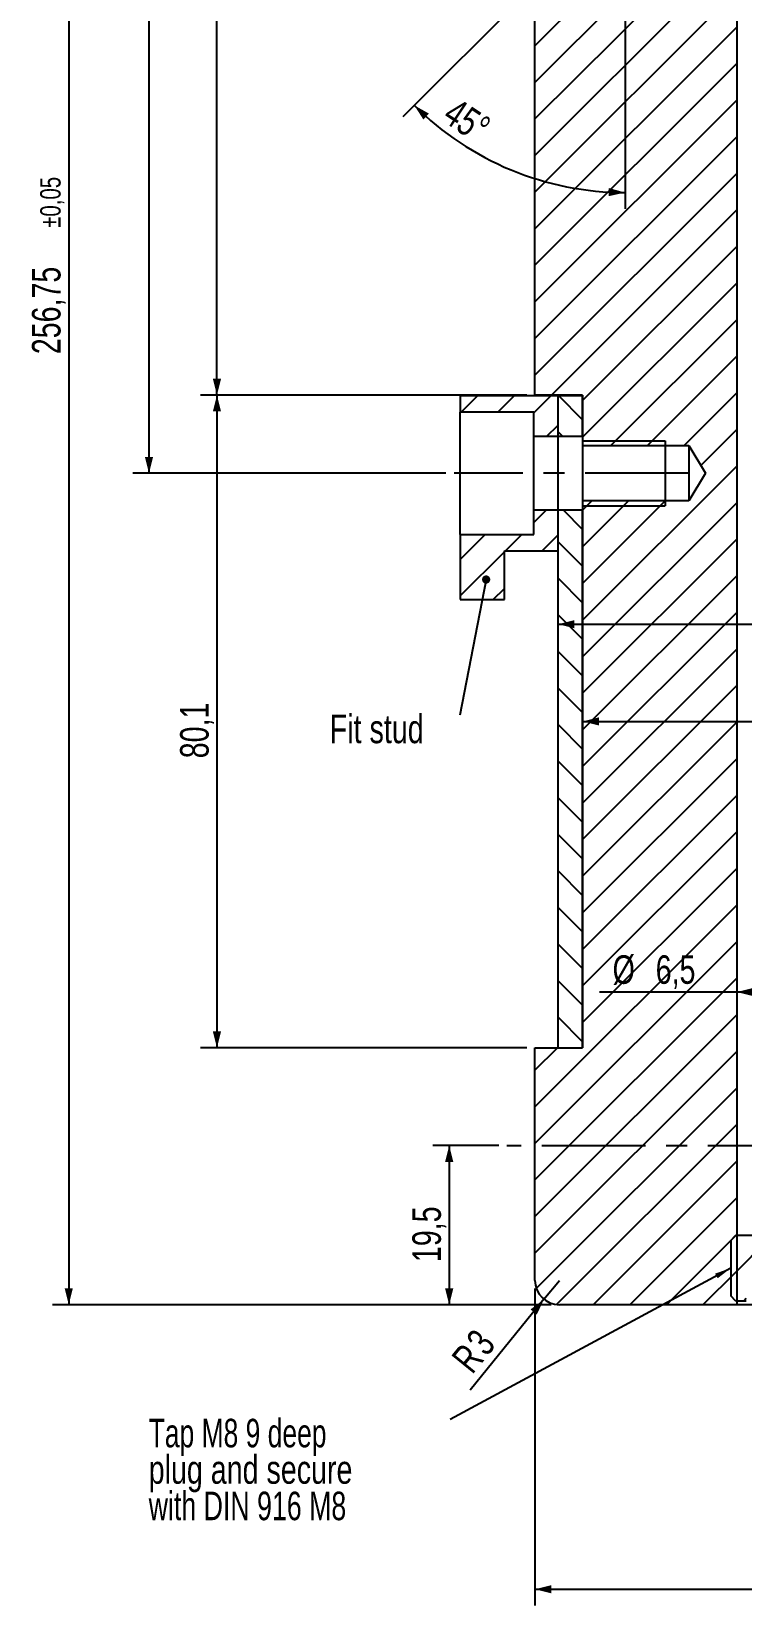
# Model space of a CAD drawing. Header units: millimetres. Extents: x 8 to 862, y 8 to 585.
# Drawn here: x 216.5 to 303.5, y 136.2 to 329.4 of the extents above; entities that cross this region are included whole.
import ezdxf

# ---------------------------------------------------------------- set-up
doc = ezdxf.new("R2010")
doc.units = ezdxf.units.MM
doc.linetypes.add('CENTERX2', pattern=[20.32, 12.7, -2.54, 2.54, -2.54])
for name, color, linetype in [('CENTERLINE', 4, 'CENTERX2'), ('DIMENSIONS', 2, 'Continuous'), ('HATCH', 3, 'Continuous'), ('TEXT', 2, 'Continuous')]:
    doc.layers.add(name, color=color, linetype=linetype)
doc.layers.add('OUTLINE', color=7, linetype='Continuous', lineweight=25)
doc.styles.add('SLDTEXTSTYLE0', font='TXT', dxfattribs={"width": 0.75})
doc.styles.add('SLDTEXTSTYLE3', font='TXT', dxfattribs={"width": 0.692308})
doc.styles.add('SLDTEXTSTYLE4', font='TXT', dxfattribs={"width": 0.7})
doc.dimstyles.new('SLDDIMSTYLE0', dxfattribs={"dimtxt": 3.5, "dimasz": 2, "dimexe": 0, "dimexo": 0.0625, "dimgap": 0.875, "dimtad": 1, "dimrnd": 1e-09, "dimzin": 12, "dimdsep": 46, "dimtxsty": 'SLDTEXTSTYLE0', "dimsah": 1, "dimcen": 0, "dimadec": 0, "dimazin": 3, "dimtfac": 1, "dimtofl": 0, "dimtmove": 0, "dimatfit": 3, "dimfxl": 0, "dimfrac": 2, "dimtolj": 1, "dimtzin": 12, "dimarcsym": 0})
doc.dimstyles.new('SLDDIMSTYLE12', dxfattribs={"dimtxt": 3.5, "dimasz": 2, "dimexe": 0, "dimexo": 0.0625, "dimgap": 0.875, "dimtad": 1, "dimdec": 1, "dimrnd": 1e-09, "dimzin": 12, "dimdsep": 46, "dimtxsty": 'SLDTEXTSTYLE0', "dimsah": 1, "dimcen": 0.09, "dimadec": 0, "dimazin": 3, "dimtfac": 1, "dimtdec": 1, "dimtmove": 0, "dimatfit": 0, "dimfxl": 0, "dimfrac": 2, "dimtolj": 1, "dimtzin": 12, "dimarcsym": 0})
doc.dimstyles.new('SLDDIMSTYLE19', dxfattribs={"dimtxt": 0.18, "dimasz": 2, "dimexe": 0, "dimexo": 0.0625, "dimgap": 0, "dimtad": 0, "dimtih": 1, "dimtoh": 1, "dimdec": 0, "dimrnd": 1e-09, "dimzin": 0, "dimdsep": 46, "dimtxsty": 'Standard', "dimsah": 1, "dimcen": 0.09, "dimadec": 0, "dimazin": 0, "dimtfac": 2, "dimtdec": 0, "dimtofl": 0, "dimtmove": 0, "dimatfit": 3, "dimfxl": 0, "dimfrac": 2, "dimtolj": 1, "dimtzin": 0, "dimarcsym": 0})
doc.dimstyles.new('SLDDIMSTYLE2', dxfattribs={"dimtxt": 3.5, "dimasz": 2, "dimexe": 0, "dimexo": 0.0625, "dimgap": 0.875, "dimtad": 1, "dimrnd": 1e-09, "dimzin": 12, "dimdsep": 46, "dimtxsty": 'SLDTEXTSTYLE0', "dimsah": 1, "dimcen": 0.09, "dimadec": 0, "dimazin": 3, "dimtfac": 1, "dimtofl": 0, "dimtmove": 0, "dimatfit": 3, "dimfxl": 0, "dimfrac": 2, "dimtolj": 1, "dimtzin": 12, "dimarcsym": 0})
doc.dimstyles.new('SLDDIMSTYLE20', dxfattribs={"dimtxt": 0.18, "dimasz": 1, "dimexe": 0, "dimexo": 0.0625, "dimgap": 0, "dimtad": 0, "dimtih": 1, "dimtoh": 1, "dimdec": 0, "dimrnd": 1e-09, "dimzin": 0, "dimdsep": 46, "dimtxsty": 'Standard', "dimblk1": 'DOT', "dimblk2": 'DOT', "dimsah": 1, "dimcen": 0.09, "dimadec": 0, "dimazin": 0, "dimtfac": 1, "dimtdec": 0, "dimtofl": 0, "dimtmove": 0, "dimatfit": 3, "dimldrblk": 'DOT', "dimfxl": 0, "dimfrac": 2, "dimtolj": 1, "dimtzin": 0, "dimarcsym": 0})
doc.dimstyles.new('SLDDIMSTYLE3', dxfattribs={"dimtxt": 3.5, "dimasz": 2, "dimexe": 0, "dimexo": 0.0625, "dimgap": 0.875, "dimtad": 1, "dimrnd": 1e-09, "dimzin": 12, "dimdsep": 46, "dimtxsty": 'SLDTEXTSTYLE0', "dimsah": 1, "dimcen": 0.09, "dimadec": 0, "dimazin": 3, "dimtol": 1, "dimtp": 0.05, "dimtm": 0.05, "dimtfac": 1, "dimtofl": 0, "dimtmove": 0, "dimatfit": 3, "dimfxl": 0, "dimfrac": 2, "dimtolj": 1, "dimarcsym": 0})
doc.dimstyles.new('SLDDIMSTYLE8', dxfattribs={"dimtxt": 3.5, "dimasz": 2, "dimexe": 0, "dimexo": 0.0625, "dimgap": 0.875, "dimtad": 1, "dimdec": 4, "dimzin": 12, "dimdsep": 46, "dimtxsty": 'SLDTEXTSTYLE0', "dimsah": 1, "dimcen": 0.09, "dimazin": 3, "dimtfac": 1, "dimtofl": 0, "dimtmove": 0, "dimatfit": 3, "dimfxl": 0, "dimfrac": 2, "dimtolj": 1, "dimtzin": 12, "dimarcsym": 0})

# ---------------------------------------------------------------- blocks, each defined once
blk = doc.blocks.new('_D_3')
at = {"layer": 'DIMENSIONS'}
for p, q in [((275.26, 410.83), (228.9, 410.83)), ((230.9, 275.13), (230.9, 410.83)), ((267.3, 275.13), (228.9, 275.13))]:
    blk.add_line(p, q, dxfattribs=at)
for points in [[(230.9, 410.83), (230.4, 408.83), (231.4, 408.83)], [(230.9, 275.13), (231.4, 277.13), (230.4, 277.13)]]:
    blk.add_solid(points, dxfattribs=at)
at = {"layer": 'DIMENSIONS', "attachment_point": 1, "rotation": 90, "style": 'SLDTEXTSTYLE0'}
for s, insert, char_height in [('±0,05', (227.4, 345.49), 2.5), ('135,7', (226.39, 332.56), 3.5)]:
    blk.add_mtext(s, dxfattribs=dict(at, insert=insert, char_height=char_height))
blk = doc.blocks.new('_D_13')
at = {"layer": 'DIMENSIONS'}
for p, q in [((275.26, 410.83), (237.23, 410.83)), ((239.23, 284.73), (239.23, 410.83)), ((277.21, 284.73), (237.23, 284.73))]:
    blk.add_line(p, q, dxfattribs=at)
for points in [[(239.23, 410.83), (238.73, 408.83), (239.73, 408.83)], [(239.23, 284.73), (239.73, 286.73), (238.73, 286.73)]]:
    blk.add_solid(points, dxfattribs=at)
at = {"layer": 'DIMENSIONS', "attachment_point": 1, "rotation": 90, "style": 'SLDTEXTSTYLE0'}
for s, insert, char_height in [('±0,05', (235.73, 350.1), 2.5), ('126,1', (234.71, 337.17), 3.5)]:
    blk.add_mtext(s, dxfattribs=dict(at, insert=insert, char_height=char_height))
blk = doc.blocks.new('_D_18')
at = {"layer": 'DIMENSIONS'}
for p, q in [((273.78, 192.62), (265.7, 192.62)), ((267.7, 192.62), (267.7, 173.09)), ((280.21, 173.09), (265.7, 173.09))]:
    blk.add_line(p, q, dxfattribs=at)
for points in [[(267.7, 192.62), (267.2, 190.62), (268.2, 190.62)], [(267.7, 173.09), (268.2, 175.09), (267.2, 175.09)]]:
    blk.add_solid(points, dxfattribs=at)
at = {"layer": 'DIMENSIONS', "insert": (263.18, 178.33), "char_height": 3.5, "attachment_point": 1, "rotation": 90, "style": 'SLDTEXTSTYLE0'}
blk.add_mtext('19,5', dxfattribs=at)
blk = doc.blocks.new('_D_27')
at = {"layer": 'DIMENSIONS'}
for p, q in [((288.26, 429.83), (219.06, 429.83)), ((221.06, 429.83), (221.06, 173.09)), ((280.21, 173.09), (219.06, 173.09))]:
    blk.add_line(p, q, dxfattribs=at)
for points in [[(221.06, 429.83), (220.56, 427.83), (221.56, 427.83)], [(221.06, 173.09), (221.56, 175.09), (220.56, 175.09)]]:
    blk.add_solid(points, dxfattribs=at)
at = {"layer": 'DIMENSIONS', "attachment_point": 1, "rotation": 90, "style": 'SLDTEXTSTYLE0'}
for s, insert, char_height in [('±0,05', (217.56, 305.26), 2.5), ('256,75', (216.55, 289.75), 3.5)]:
    blk.add_mtext(s, dxfattribs=dict(at, insert=insert, char_height=char_height))
blk = doc.blocks.new('_D_28')
at = {"layer": 'DIMENSIONS'}
for p, q in [((302.96, 211.47), (286.14, 211.47)), ((309.46, 211.47), (302.96, 211.47))]:
    blk.add_line(p, q, dxfattribs=at)
for points in [[(302.96, 211.47), (304.96, 210.97), (304.96, 211.97)], [(309.46, 211.47), (307.46, 211.97), (307.46, 210.97)]]:
    blk.add_solid(points, dxfattribs=at)
at = {"layer": 'DIMENSIONS', "char_height": 3.5, "attachment_point": 1, "style": 'SLDTEXTSTYLE0'}
for s, insert in [('%%c', (287.73, 215.98)), ('6,5', (293.01, 215.98))]:
    blk.add_mtext(s, dxfattribs=dict(at, insert=insert))
blk = doc.blocks.new('_D_32')
at = {"layer": 'DIMENSIONS'}
for p, q in [((289.26, 345.13), (289.26, 307.59)), ((278.38, 335.25), (262, 318.88))]:
    blk.add_line(p, q, dxfattribs=at)
blk.add_arc((289.26, 346.13), 36.54, 225, 270, dxfattribs=at)
for points in [[(263.42, 320.29), (264.53, 318.55), (265.21, 319.28)], [(289.26, 309.59), (287.27, 310.14), (287.25, 309.14)]]:
    blk.add_solid(points, dxfattribs=at)
at = {"layer": 'DIMENSIONS', "insert": (268.63, 321.37), "char_height": 3.5, "attachment_point": 1, "rotation": 326.4768, "style": 'SLDTEXTSTYLE0'}
blk.add_mtext('45°', dxfattribs=at)
blk = doc.blocks.new('_D_34')
at = {"layer": 'DIMENSIONS'}
for q in [(281.21, 176.09), (270.25, 162.61)]:
    blk.add_line((279.32, 173.76), q, dxfattribs=at)
blk.add_solid([(279.32, 173.76), (277.67, 172.52), (278.44, 171.89)], dxfattribs=at)
at = {"layer": 'DIMENSIONS', "char_height": 3.5, "attachment_point": 1, "rotation": 50.8864, "style": 'SLDTEXTSTYLE0'}
for s, insert in [('R', (267.8, 166.65)), ('3', (269.58, 168.85))]:
    blk.add_mtext(s, dxfattribs=dict(at, insert=insert))
blk = doc.blocks.new('_D_36')
at = {"layer": 'DIMENSIONS'}
blk.add_line((284.06, 244.68), (424.36, 244.68), dxfattribs=at)
for points in [[(284.06, 244.68), (286.06, 244.18), (286.06, 245.18)], [(424.36, 244.68), (422.36, 245.18), (422.36, 244.18)]]:
    blk.add_solid(points, dxfattribs=at)
at = {"layer": 'DIMENSIONS', "insert": (325.47, 249.2), "char_height": 3.5, "attachment_point": 1, "style": 'SLDTEXTSTYLE0'}
blk.add_mtext('140,3', dxfattribs=at)
blk = doc.blocks.new('_D_37')
at = {"layer": 'DIMENSIONS'}
blk.add_line((281.06, 256.61), (354.21, 256.61), dxfattribs=at)
for points in [[(281.06, 256.61), (283.06, 256.11), (283.06, 257.11)], [(354.21, 256.61), (352.21, 257.11), (352.21, 256.11)]]:
    blk.add_solid(points, dxfattribs=at)
at = {"layer": 'DIMENSIONS', "insert": (323.61, 261.13), "char_height": 3.5, "attachment_point": 1, "style": 'SLDTEXTSTYLE0'}
blk.add_mtext('73,15', dxfattribs=at)
blk = doc.blocks.new('_D_38')
at = {"layer": 'DIMENSIONS'}
for p, q in [((278.21, 175.09), (278.21, 136.18)), ((430.21, 175.09), (430.21, 136.18)), ((278.21, 138.18), (430.21, 138.18))]:
    blk.add_line(p, q, dxfattribs=at)
for points in [[(278.21, 138.18), (280.21, 137.68), (280.21, 138.68)], [(430.21, 138.18), (428.21, 138.68), (428.21, 137.68)]]:
    blk.add_solid(points, dxfattribs=at)
at = {"layer": 'DIMENSIONS', "char_height": 3.5, "attachment_point": 1, "style": 'SLDTEXTSTYLE0'}
for s, insert in [('%%c', (347.69, 142.69)), ('152', (352.97, 142.69))]:
    blk.add_mtext(s, dxfattribs=dict(at, insert=insert))
blk = doc.blocks.new('_D_39')
at = {"layer": 'DIMENSIONS'}
for p, q in [((277.21, 284.73), (237.23, 284.73)), ((239.23, 284.73), (239.23, 204.63)), ((277.21, 204.63), (237.23, 204.63))]:
    blk.add_line(p, q, dxfattribs=at)
for points in [[(239.23, 284.73), (238.73, 282.73), (239.73, 282.73)], [(239.23, 204.63), (239.73, 206.63), (238.73, 206.63)]]:
    blk.add_solid(points, dxfattribs=at)
at = {"layer": 'DIMENSIONS', "insert": (234.71, 240.16), "char_height": 3.5, "attachment_point": 1, "rotation": 90, "style": 'SLDTEXTSTYLE0'}
blk.add_mtext('80,1', dxfattribs=at)
blk = doc.blocks.new('_Dot')
at = {"color": 0, "linetype": 'ByBlock', "lineweight": -2}
blk.add_line((-0.5, 0), (-1, 0), dxfattribs=at)
at = {"color": 0, "linetype": 'ByBlock', "const_width": 0.5}
blk.add_lwpolyline([(-0.25, 0, 1), (0.25, 0, 1)], format="xyb", close=True, dxfattribs=at)
blk = doc.blocks.new('SW_NOTE_0_6')
at = {"layer": 'TEXT', "color": 0, "char_height": 3.5, "attachment_point": 1}
for s, insert, style in [('Tap M8 9 deep', (-36.94, 0.08), 'SLDTEXTSTYLE3'), ('plug and secure', (-36.94, -4.39), 'SLDTEXTSTYLE0'), ('with DIN 916 M8', (-36.94, -8.86), 'SLDTEXTSTYLE4')]:
    blk.add_mtext(s, dxfattribs=dict(at, insert=insert, style=style))

msp = doc.modelspace()

# ---------------------------------------------------------------- hatches: boundary and pattern name
at = {"layer": 'HATCH'}
h = msp.add_hatch(dxfattribs=at)
h.set_pattern_fill('ANSI31', color=256, angle=3e-322, style=0)
edge = h.paths.add_edge_path(flags=0)
edge.add_line((289.25884, 346.13342), (279.08752, 335.9621))
edge.add_arc((281.20884, 333.84078), 3, 135, 180)
edge.add_line((278.20884, 333.84078), (278.20884, 284.73342))
edge.add_line((278.20884, 284.73342), (284.05884, 284.73342))
edge.add_line((284.05884, 284.73342), (284.05884, 278.53342))
edge.add_line((284.05884, 278.53342), (297.05884, 278.53342))
edge.add_line((297.05884, 278.53342), (299.10177, 275.13342))
edge.add_line((299.10177, 275.13342), (297.05884, 271.73342))
edge.add_line((297.05884, 271.73342), (284.05884, 271.73342))
edge.add_line((284.05884, 271.73342), (284.05884, 204.63342))
edge.add_line((284.05884, 204.63342), (278.20884, 204.63342))
edge.add_line((278.20884, 204.63342), (278.20884, 176.08726))
edge.add_arc((281.20884, 176.08726), 3, 180, 270)
edge.add_line((281.20884, 173.08726), (302.95884, 173.08726))
edge.add_line((302.95884, 173.08726), (302.95884, 429.83342))
edge.add_line((302.95884, 429.83342), (289.25884, 429.83342))
edge.add_line((289.25884, 429.83342), (289.25884, 410.83342))
edge.add_line((289.25884, 410.83342), (289.25884, 346.13342))
h = msp.add_hatch(dxfattribs=at)
h.set_pattern_fill('ANSI31', color=256, style=0)
h.paths.add_polyline_path([(281.05884, 284.63342), (269.05884, 284.63342), (269.05884, 282.63342), (278.05884, 282.63342), (278.05884, 279.63342), (281.05884, 279.63342)], flags=0)
h = msp.add_hatch(dxfattribs=at)
h.set_pattern_fill('ANSI31', color=256, angle=90, style=0)
h.paths.add_polyline_path([(284.05884, 284.63342), (281.05884, 284.63342), (281.05884, 279.63342), (284.05884, 279.63342)], flags=0)
h = msp.add_hatch(dxfattribs=at)
h.set_pattern_fill('ANSI31', color=256, style=0)
h.paths.add_polyline_path([(274.45884, 265.63342), (281.05884, 265.63342), (281.05884, 270.63342), (278.05884, 270.63342), (278.05884, 267.63342), (269.05884, 267.63342), (269.05884, 259.63342), (274.45884, 259.63342)], flags=0)
h = msp.add_hatch(dxfattribs=at)
h.set_pattern_fill('ANSI31', color=256, angle=90, style=0)
h.paths.add_polyline_path([(281.05884, 204.63342), (284.05884, 204.63342), (284.05884, 270.63342), (281.05884, 270.63342)], flags=0)
h = msp.add_hatch(dxfattribs=at)
h.set_pattern_fill('ANSI31', color=256, style=0)
h.paths.add_polyline_path([(302.20884, 180.98726), (302.20884, 174.18726), (302.80884, 173.58726), (304.10295, 173.58726), (304.10295, 176.52299), (306.20884, 177.08726), (308.31473, 176.52299), (308.31473, 173.58726), (309.60884, 173.58726), (310.20884, 174.18726), (310.20884, 180.98726), (309.60884, 181.58726), (302.80884, 181.58726)], flags=0)

# ---------------------------------------------------------------- linework, layer by layer
at = {"layer": 'CENTERLINE'}
for p, q in [((297.05884, 275.13342), (268.29904, 275.13342)), ((312.09156, 192.61662), (274.77956, 192.61662))]:
    msp.add_line(p, q, dxfattribs=at)
at = {"layer": 'OUTLINE'}
for p, q in [((302.95884, 429.83342), (302.95884, 173.08726)), ((278.20884, 284.73342), (278.20884, 333.84078)), ((281.05884, 284.63342), (269.05884, 284.63342)), ((269.05884, 284.63342), (269.05884, 282.63342)), ((284.05884, 284.73342), (278.20884, 284.73342)), ((281.05884, 279.63342), (281.05884, 284.63342)), ((284.05884, 284.63342), (281.05884, 284.63342)), ((284.05884, 284.73342), (284.05884, 278.53342)), ((284.05884, 279.63342), (284.05884, 284.63342)), ((278.05884, 282.63342), (269.05884, 282.63342)), ((269.05884, 267.63342), (269.05884, 282.63342)), ((278.05884, 279.63342), (278.05884, 282.63342)), ((281.05884, 279.63342), (278.05884, 279.63342)), ((278.05884, 270.63342), (278.05884, 279.63342)), ((281.05884, 270.63342), (281.05884, 279.63342)), ((284.05884, 279.63342), (281.05884, 279.63342)), ((284.05884, 279.13342), (294.15884, 279.13342)), ((284.05884, 278.53342), (297.05884, 278.53342)), ((284.05884, 278.53342), (284.05884, 271.73342)), ((294.15884, 279.13342), (294.15884, 271.13342)), ((297.05884, 278.53342), (299.10176, 275.13342)), ((297.05884, 278.53342), (297.05884, 271.73342)), ((299.10176, 275.13342), (297.05884, 271.73342)), ((278.05884, 267.63342), (278.05884, 270.63342)), ((278.05884, 270.63342), (281.05884, 270.63342)), ((281.05884, 265.63342), (281.05884, 270.63342)), ((281.05884, 270.63342), (284.05884, 270.63342)), ((281.05884, 204.63342), (281.05884, 270.63342)), ((284.05884, 271.73342), (284.05884, 204.63342)), ((297.05884, 271.73342), (284.05884, 271.73342)), ((284.05884, 271.13342), (294.15884, 271.13342)), ((284.05884, 204.63342), (284.05884, 270.63342)), ((269.05884, 267.63342), (278.05884, 267.63342)), ((269.05884, 267.63342), (269.05884, 259.63342)), ((274.45884, 259.63342), (274.45884, 265.63342)), ((274.45884, 265.63342), (281.05884, 265.63342)), ((269.05884, 259.63342), (274.45884, 259.63342)), ((278.20884, 176.08725), (278.20884, 204.63342)), ((278.20884, 204.63342), (284.05884, 204.63342)), ((281.05884, 204.63342), (284.05884, 204.63342)), ((302.20884, 180.98726), (302.80884, 181.58726)), ((309.60884, 181.58726), (302.80884, 181.58726)), ((302.20884, 180.98726), (302.20884, 174.18726)), ((302.80884, 173.58726), (302.20884, 174.18726)), ((302.95884, 173.08726), (281.20884, 173.08726)), ((302.80884, 173.58726), (304.10295, 173.58726)), ((309.45884, 173.08726), (302.95884, 173.08726))]:
    msp.add_line(p, q, dxfattribs=at)
msp.add_arc((281.20884, 176.08726), 3, 180, 270, dxfattribs=at)

# ---------------------------------------------------------------- block references
at = {"layer": 'TEXT'}
msp.add_blockref('SW_NOTE_0_6', (267.7994, 159.01639), dxfattribs=at)

# ---------------------------------------------------------------- texts
at = {"layer": 'TEXT', "insert": (253.06199, 245.51251), "char_height": 3.5, "attachment_point": 1, "style": 'SLDTEXTSTYLE0'}
msp.add_mtext('Fit stud', dxfattribs=at)

# ---------------------------------------------------------------- dimensions: what is measured, and where the dimension line sits
at = {"layer": 'DIMENSIONS'}
for base, p1, p2, dimstyle, picture, middle in [((221.05884, 173.08726), (289.25884, 429.83342), (281.20884, 173.08726), 'SLDDIMSTYLE3', '_D_27', (221.05884, 301.46034)), ((230.903, 410.83342), (268.29904, 275.13342), (276.25884, 410.83342), 'SLDDIMSTYLE3', '_D_3', (230.903, 342.98342)), ((239.22669, 410.83342), (278.20884, 284.73342), (276.25884, 410.83342), 'SLDDIMSTYLE3', '_D_13', (239.22669, 347.78342)), ((239.22669, 204.63342), (278.20884, 284.73342), (278.20884, 204.63342), 'SLDDIMSTYLE2', '_D_39', (239.22669, 244.68342)), ((267.69616, 173.08726), (274.77956, 192.61662), (281.20884, 173.08726), 'SLDDIMSTYLE12', '_D_18', (267.69616, 182.85194))]:
    dim = msp.add_linear_dim(base=base, p1=p1, p2=p2, angle=90, dimstyle=dimstyle, dxfattribs=at)
    dim.commit()
    dim.dimension.update_dxf_attribs({"geometry": picture, "text_midpoint": middle, "dimtype": 160})
dim = msp.add_angular_dim_2l(base=(275.27381, 312.37058), line1=((289.25884, 429.83342), (289.25884, 346.13342)), line2=((279.08752, 335.9621), (289.25884, 346.13342)), dimstyle='SLDDIMSTYLE8', dxfattribs=at)
dim.commit()
dim.dimension.update_dxf_attribs({"geometry": '_D_32', "text_midpoint": (269.07616, 315.66754), "dimtype": 162})
for base, p1, p2, picture, middle in [((354.20884, 256.61401), (281.05884, 279.63342), (354.20884, 171.08726), '_D_37', (329.42431, 256.61401)), ((424.35884, 244.68342), (284.05884, 271.73342), (424.35884, 271.73342), '_D_36', (331.28393, 244.68342))]:
    dim = msp.add_linear_dim(base=base, p1=p1, p2=p2, dimstyle='SLDDIMSTYLE2', dxfattribs=at)
    dim.commit()
    dim.dimension.update_dxf_attribs({"geometry": picture, "text_midpoint": middle, "dimtype": 160})
for base, p1, p2, picture, middle in [((302.95884, 211.46955), (309.45884, 199.63143), (302.95884, 173.08726), '_D_28', (293.59885, 211.46955)), ((430.20884, 138.18235), (278.20884, 176.08726), (430.20884, 176.08726), '_D_38', (354.20884, 138.18235))]:
    dim = msp.add_linear_dim(base=base, p1=p1, p2=p2, text='%%c<>', dimstyle='SLDDIMSTYLE2', dxfattribs=at)
    dim.commit()
    dim.dimension.update_dxf_attribs({"geometry": picture, "text_midpoint": middle, "dimtype": 160})
dim = msp.add_radius_dim(center=(281.20884, 176.08726), mpoint=(279.31626, 173.75957), dimstyle='SLDDIMSTYLE0', dxfattribs=at)
dim.commit()
dim.dimension.update_dxf_attribs({"geometry": '_D_34', "text_midpoint": (272.78268, 165.72389), "dimtype": 164})

# ---------------------------------------------------------------- leaders
at = {"layer": 'TEXT'}
for points, dimstyle in [([(272.22958, 262.09834), (269.00733, 245.47023)], 'SLDDIMSTYLE20'), ([(302.20884, 177.5773), (267.7994, 159.01639)], 'SLDDIMSTYLE19')]:
    msp.add_leader(points, dimstyle=dimstyle, dxfattribs=at)

doc.saveas('drawing.dxf')
